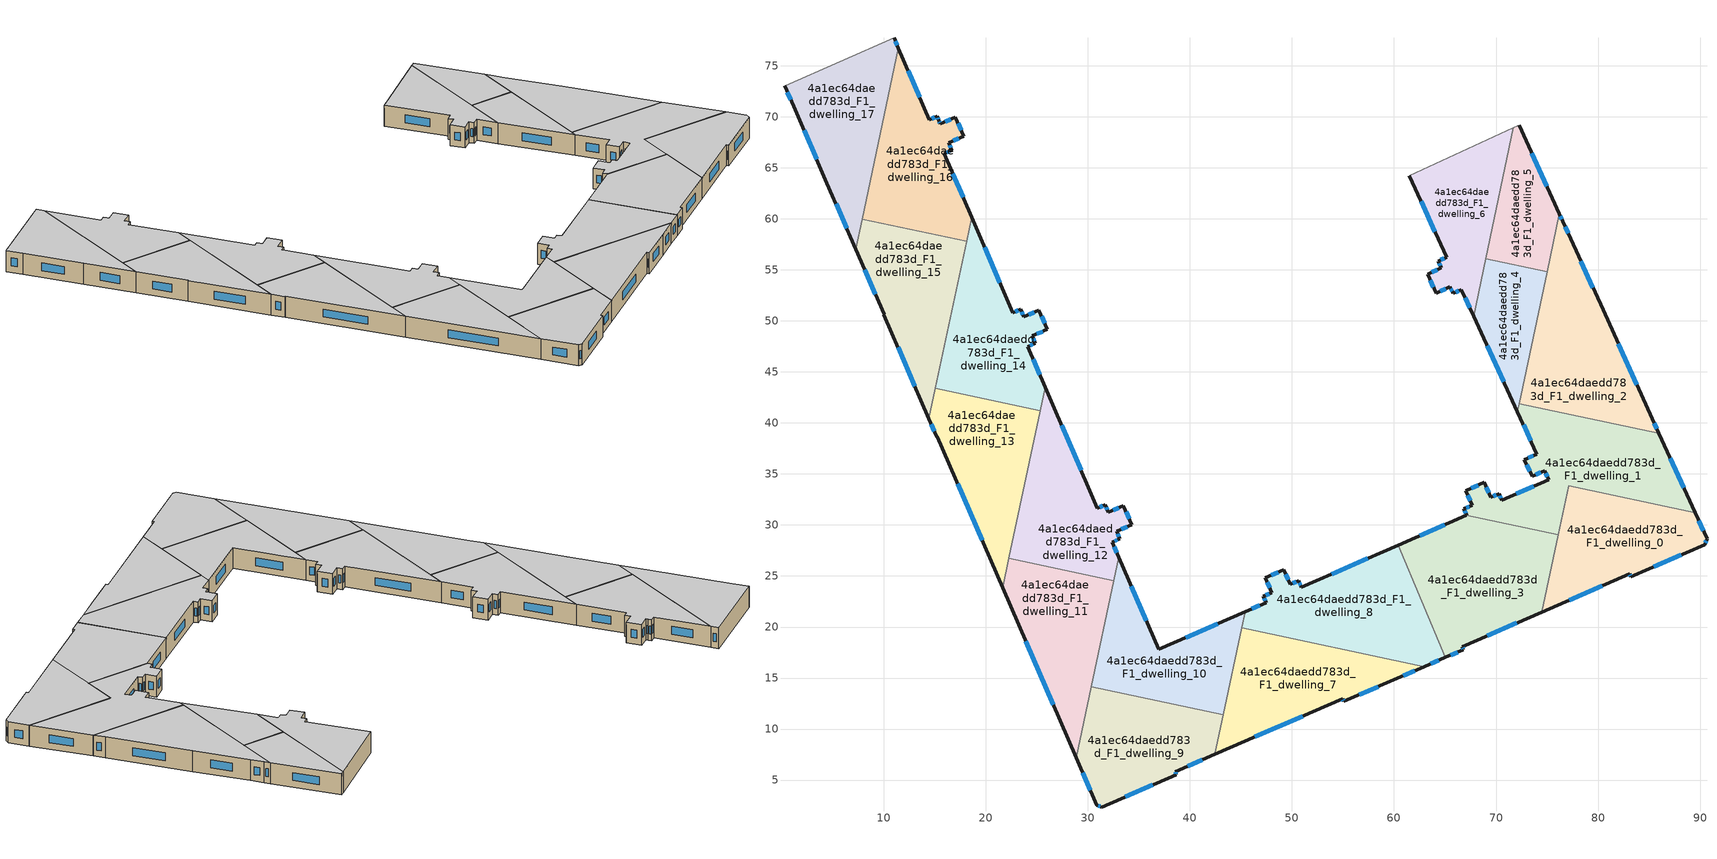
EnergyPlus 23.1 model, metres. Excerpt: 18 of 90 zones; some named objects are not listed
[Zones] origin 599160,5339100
4a1ec64daedd783d_F1_dwelling_0
 floor to 4a1ec64daedd783d_F0_dwelling_0 (EU_floor_Construction): 89.51,31.21 90.68,28.65 90.45,28.08 83.2,24.92 83.09,25.2 74.5,21.46 77.12,33.83 z3
 wall outside (EU_wall_Construction): 74.5,21.46 83.09,25.2 83.2,24.92 90.45,28.08 90.68,28.65 89.51,31.21 z3:6
 wall to 4a1ec64daedd783d_F1_dwelling_1 (EU_wall_Construction): 89.51,31.21 77.12,33.83 76.1,29.02 z3:6
 wall to 4a1ec64daedd783d_F1_dwelling_3 (EU_wall_Construction): 76.1,29.02 74.5,21.46 z3:6
 window (EU_Window_Construction): 90.31,29.45 89.88,30.4 / 90.52,28.26 90.61,28.47 / 85.47,25.91 88.18,27.09 / 83.13,25.11 83.17,25.01 / 77.19,22.64 80.4,24.03 z3.94:5.06
 ceiling to 4a1ec64daedd783d_F2_dwelling_0 (EU_floor_Construction): 90.45,28.08 90.68,28.65 89.51,31.21 77.12,33.83 74.5,21.46 83.09,25.2 83.2,24.92 z6
4a1ec64daedd783d_F1_dwelling_1
 floor to 4a1ec64daedd783d_F0_dwelling_1 (EU_floor_Construction): 85.96,38.96 89.51,31.21 77.12,33.83 76.1,29.02 67.09,30.93 67.11,30.94 66.84,31.57 67.65,31.92 67.02,33.37 68.85,34.16 69.48,32.72 70.29,33.07 70.56,32.45 75.16,34.44 74.75,35.33 73.53,34.77 72.79,36.39 74.01,36.95 72.1,41.12 72.26,41.87 z3
 wall outside (EU_wall_Construction): 72.1,41.12 74.01,36.95 72.79,36.39 73.53,34.77 74.75,35.33 75.16,34.44 70.56,32.45 70.29,33.07 69.48,32.72 68.85,34.16 67.02,33.37 67.65,31.92 66.84,31.57 67.11,30.94 67.09,30.93 / 89.51,31.21 85.96,38.96 z3:6
 wall to 4a1ec64daedd783d_F1_dwelling_2 (EU_wall_Construction): 85.96,38.96 72.26,41.87 z3:6
 wall to 4a1ec64daedd783d_F1_dwelling_3 (EU_wall_Construction): 67.09,30.93 76.1,29.02 z3:6
 wall to 4a1ec64daedd783d_F1_dwelling_4 (EU_wall_Construction): 72.26,41.87 72.1,41.12 z3:6
 window (EU_Window_Construction): 67.39,31.81 67.09,31.68 / 67.22,32.91 67.45,32.37 / 68.28,33.91 67.59,33.62 / 69.28,33.17 69.05,33.71 / 70.04,32.96 69.73,32.83 / 70.48,32.64 70.38,32.87 / 73.72,33.82 72,33.07 / 74.88,35.05 75.03,34.72 / 73.92,34.94 74.37,35.15 / 73.02,35.89 73.3,35.28 / 73.62,36.78 73.17,36.57 / 72.69,39.81 73.41,38.26 / 88.4,33.64 87.07,36.53 / 66.92,31.37 67.02,31.14 z3.94:5.06
 ceiling to 4a1ec64daedd783d_F2_dwelling_1 (EU_floor_Construction): 89.51,31.21 85.96,38.96 72.26,41.87 72.1,41.12 74.01,36.95 72.79,36.39 73.53,34.77 74.75,35.33 75.16,34.44 70.56,32.45 70.29,33.07 69.48,32.72 68.85,34.16 67.02,33.37 67.65,31.92 66.84,31.57 67.11,30.94 67.09,30.93 76.1,29.02 77.12,33.83 z6
4a1ec64daedd783d_F1_dwelling_10
 floor to 4a1ec64daedd783d_F0_dwelling_10 (EU_floor_Construction): 45.41,21.5 43.27,11.42 30.33,14.16 33.02,26.83 36.92,17.8 z3
 wall outside (EU_wall_Construction): 45.41,21.5 36.92,17.8 33.02,26.83 z3:6
 wall to 4a1ec64daedd783d_F1_dwelling_9 (EU_wall_Construction): 30.33,14.16 43.27,11.42 z3:6
 wall to 4a1ec64daedd783d_F1_dwelling_7 (EU_wall_Construction): 43.27,11.42 45.08,19.92 z3:6
 wall to 4a1ec64daedd783d_F1_dwelling_11 (EU_wall_Construction): 32.53,24.55 30.33,14.16 z3:6
 wall to 4a1ec64daedd783d_F1_dwelling_12 (EU_wall_Construction): 33.02,26.83 32.53,24.55 z3:6
 wall to 4a1ec64daedd783d_F1_dwelling_8 (EU_wall_Construction): 45.08,19.92 45.41,21.5 z3:6
 window (EU_Window_Construction): 42.75,20.34 39.58,18.96 / 35.7,20.63 34.24,24 z3.94:5.06
 ceiling to 4a1ec64daedd783d_F2_dwelling_10 (EU_floor_Construction): 43.27,11.42 45.41,21.5 36.92,17.8 33.02,26.83 30.33,14.16 z6
4a1ec64daedd783d_F1_dwelling_11
 floor to 4a1ec64daedd783d_F0_dwelling_11 (EU_floor_Construction): 32.53,24.54 28.85,7.17 21.64,23.85 22.25,26.72 z3
 wall outside (EU_wall_Construction): 21.64,23.85 28.85,7.17 z3:6
 wall to 4a1ec64daedd783d_F1_dwelling_12 (EU_wall_Construction): 32.53,24.54 22.25,26.72 z3:6
 wall to 4a1ec64daedd783d_F1_dwelling_13 (EU_wall_Construction): 22.25,26.72 21.64,23.85 z3:6
 wall to 4a1ec64daedd783d_F1_dwelling_9 (EU_wall_Construction): 28.85,7.17 30.33,14.16 z3:6
 window (EU_Window_Construction): 23.9,18.63 26.59,12.4 z3.94:5.06
 ceiling to 4a1ec64daedd783d_F2_dwelling_11 (EU_floor_Construction): 28.85,7.17 32.53,24.54 22.25,26.72 21.64,23.85 z6
4a1ec64daedd783d_F1_dwelling_12
 floor to 4a1ec64daedd783d_F0_dwelling_12 (EU_floor_Construction): 25.81,43.5 30.94,31.64 31.7,31.97 32.01,31.24 33.49,31.88 34.3,30.01 32.82,29.37 33.14,28.64 32.38,28.31 33.02,26.83 32.53,24.54 22.25,26.72 z3
 wall outside (EU_wall_Construction): 33.02,26.83 32.38,28.31 33.14,28.64 32.82,29.37 34.3,30.01 33.49,31.88 32.01,31.24 31.7,31.97 30.94,31.64 25.81,43.5 z3:6
 wall to 4a1ec64daedd783d_F1_dwelling_14 (EU_wall_Construction): 25.81,43.5 25.32,41.2 z3:6
 wall to 4a1ec64daedd783d_F1_dwelling_13 (EU_wall_Construction): 25.32,41.2 22.25,26.73 z3:6
 window (EU_Window_Construction): 31.46,31.87 31.17,31.74 / 31.91,31.47 31.79,31.74 / 33.03,31.68 32.47,31.44 / 34.05,30.59 33.74,31.29 / 33.28,29.57 33.84,29.81 / 33.04,28.87 32.92,29.14 / 32.61,28.41 32.9,28.54 / 32.82,27.3 32.58,27.85 / 29.33,35.36 27.41,39.78 z3.94:5.06
 ceiling to 4a1ec64daedd783d_F2_dwelling_12 (EU_floor_Construction): 32.53,24.54 33.02,26.83 32.38,28.31 33.14,28.64 32.82,29.37 34.3,30.01 33.49,31.88 32.01,31.24 31.7,31.97 30.94,31.64 25.81,43.5 22.25,26.72 z6
4a1ec64daedd783d_F1_dwelling_13
 floor to 4a1ec64daedd783d_F0_dwelling_13 (EU_floor_Construction): 25.32,41.2 21.64,23.85 15.24,38.66 15.19,38.63 14.42,40.41 15.05,43.38 z3
 wall outside (EU_wall_Construction): 14.42,40.41 15.19,38.63 15.24,38.66 21.64,23.85 z3:6
 wall to 4a1ec64daedd783d_F1_dwelling_14 (EU_wall_Construction): 25.32,41.2 15.05,43.38 z3:6
 wall to 4a1ec64daedd783d_F1_dwelling_15 (EU_wall_Construction): 15.05,43.38 14.42,40.41 z3:6
 window (EU_Window_Construction): 17.25,34.02 19.63,28.5 / 14.66,39.85 14.95,39.19 z3.94:5.06
 ceiling to 4a1ec64daedd783d_F2_dwelling_13 (EU_floor_Construction): 21.64,23.85 25.32,41.2 15.05,43.38 14.42,40.41 15.19,38.63 15.24,38.66 z6
4a1ec64daedd783d_F1_dwelling_14
 floor to 4a1ec64daedd783d_F0_dwelling_14 (EU_floor_Construction): 18.61,60.14 22.65,50.79 23.41,51.12 23.73,50.4 25.2,51.04 26.02,49.16 24.54,48.52 24.85,47.79 24.09,47.47 25.81,43.5 25.32,41.2 15.05,43.38 z3
 wall outside (EU_wall_Construction): 25.81,43.5 24.09,47.47 24.85,47.79 24.54,48.52 26.02,49.16 25.2,51.04 23.73,50.4 23.41,51.12 22.65,50.79 18.61,60.14 z3:6
 wall to 4a1ec64daedd783d_F1_dwelling_16 (EU_wall_Construction): 18.61,60.14 18.11,57.78 z3:6
 wall to 4a1ec64daedd783d_F1_dwelling_15 (EU_wall_Construction): 18.11,57.78 15.05,43.38 z3:6
 window (EU_Window_Construction): 23.17,51.02 22.89,50.9 / 23.63,50.62 23.51,50.9 / 24.74,50.84 24.19,50.6 / 25.76,49.75 25.46,50.45 / 25,48.72 25.55,48.96 / 24.75,48.02 24.63,48.29 / 24.33,47.57 24.61,47.69 / 25.27,44.75 24.63,46.22 / 21.38,53.73 19.88,57.21 z3.94:5.06
 ceiling to 4a1ec64daedd783d_F2_dwelling_14 (EU_floor_Construction): 25.32,41.2 25.81,43.5 24.09,47.47 24.85,47.79 24.54,48.52 26.02,49.16 25.2,51.04 23.73,50.4 23.41,51.12 22.65,50.79 18.61,60.14 15.05,43.38 z6
4a1ec64daedd783d_F1_dwelling_15
 floor to 4a1ec64daedd783d_F0_dwelling_15 (EU_floor_Construction): 18.11,57.79 14.42,40.41 10.01,50.61 10.05,50.63 7.26,57.03 7.88,59.96 z3
 wall outside (EU_wall_Construction): 7.26,57.03 10.05,50.63 10.01,50.61 14.42,40.41 z3:6
 wall to 4a1ec64daedd783d_F1_dwelling_16 (EU_wall_Construction): 18.11,57.79 7.88,59.96 z3:6
 wall to 4a1ec64daedd783d_F1_dwelling_17 (EU_wall_Construction): 7.88,59.96 7.26,57.03 z3:6
 window (EU_Window_Construction): 11.39,47.41 13.04,43.6 / 8.13,55.02 9.17,52.64 z3.94:5.06
 ceiling to 4a1ec64daedd783d_F2_dwelling_15 (EU_floor_Construction): 14.42,40.41 18.11,57.79 7.88,59.96 7.26,57.03 10.05,50.63 10.01,50.61 z6
4a1ec64daedd783d_F1_dwelling_16
 floor to 4a1ec64daedd783d_F0_dwelling_16 (EU_floor_Construction): 17.02,69.97 17.83,68.09 16.35,67.45 16.66,66.73 15.91,66.4 18.61,60.14 18.11,57.79 7.88,59.96 11.44,76.73 14.46,69.73 15.22,70.05 15.4,69.64 15.54,69.33 z3
 wall outside (EU_wall_Construction): 18.61,60.14 15.91,66.4 16.66,66.73 16.35,67.45 17.83,68.09 17.02,69.97 15.54,69.33 15.4,69.64 15.22,70.05 14.46,69.73 11.44,76.73 z3:6
 wall to 4a1ec64daedd783d_F1_dwelling_17 (EU_wall_Construction): 11.44,76.73 7.88,59.96 z3:6
 window (EU_Window_Construction): 14.99,69.95 14.7,69.83 / 15.35,69.77 15.28,69.92 / 15.5,69.43 15.44,69.54 / 16.55,69.77 16,69.53 / 17.57,68.68 17.27,69.38 / 16.81,67.65 17.36,67.89 / 16.56,66.95 16.45,67.23 / 16.14,66.5 16.43,66.62 / 17.76,62.1 16.75,64.44 / 13.51,71.92 12.39,74.53 z3.94:5.06
 ceiling to 4a1ec64daedd783d_F2_dwelling_16 (EU_floor_Construction): 18.11,57.79 18.61,60.14 15.91,66.4 16.66,66.73 16.35,67.45 17.83,68.09 17.02,69.97 15.54,69.33 15.4,69.64 15.22,70.05 14.46,69.73 11.44,76.73 7.88,59.96 z6
4a1ec64daedd783d_F1_dwelling_17
 floor to 4a1ec64daedd783d_F0_dwelling_17 (EU_floor_Construction): 11,77.73 11.44,76.73 7.26,57.03 4.43,63.51 1.18,71.02 0.26,73.04 0.32,73.06 z3
 wall outside (EU_wall_Construction): 11.44,76.73 11,77.73 / 0.26,73.04 1.18,71.02 4.43,63.51 7.26,57.03 z3:6
 wall adiabatic (EU_wall_Construction): 11,77.73 0.32,73.06 0.26,73.04 z3:6
 window (EU_Window_Construction): 11.3,77.04 11.14,77.42 / 5.32,61.48 6.37,59.06 / 2.2,68.67 3.41,65.87 / 0.55,72.41 0.89,71.65 z3.94:5.06
 ceiling to 4a1ec64daedd783d_F2_dwelling_17 (EU_floor_Construction): 7.26,57.03 11.44,76.73 11,77.73 0.32,73.06 0.26,73.04 1.18,71.02 4.43,63.51 z6
4a1ec64daedd783d_F1_dwelling_2
 floor to 4a1ec64daedd783d_F0_dwelling_2 (EU_floor_Construction): 77.31,58.03 80.49,51.08 85.3,40.42 85.96,38.96 72.26,41.87 76.2,60.49 76.54,59.75 z3
 wall outside (EU_wall_Construction): 85.96,38.96 85.3,40.42 80.49,51.08 77.31,58.03 76.54,59.75 76.2,60.49 z3:6
 wall to 4a1ec64daedd783d_F1_dwelling_5 (EU_wall_Construction): 76.2,60.49 75.01,54.84 z3:6
 wall to 4a1ec64daedd783d_F1_dwelling_4 (EU_wall_Construction): 75.01,54.84 72.26,41.87 z3:6
 window (EU_Window_Construction): 77.07,58.57 76.78,59.21 / 79.49,53.26 78.31,55.85 / 83.79,43.76 82,47.74 / 85.75,39.42 85.51,39.96 / 76.44,59.98 76.31,60.26 z3.94:5.06
 ceiling to 4a1ec64daedd783d_F2_dwelling_2 (EU_floor_Construction): 85.96,38.96 85.3,40.42 80.49,51.08 77.31,58.03 76.54,59.75 76.2,60.49 72.26,41.87 z6
4a1ec64daedd783d_F1_dwelling_3
 floor to 4a1ec64daedd783d_F0_dwelling_3 (EU_floor_Construction): 76.1,29.02 74.5,21.46 66.7,18.08 66.8,17.79 65.01,17.01 60.41,28.02 67.09,30.93 z3
 wall outside (EU_wall_Construction): 65.01,17.01 66.8,17.79 66.7,18.08 74.5,21.46 / 67.09,30.93 60.41,28.02 z3:6
 wall to 4a1ec64daedd783d_F1_dwelling_8 (EU_wall_Construction): 60.41,28.02 65.01,17.01 z3:6
 window (EU_Window_Construction): 69.14,19.14 72.05,20.4 / 66.77,17.88 66.73,17.99 / 65.57,17.25 66.24,17.54 / 65,30.02 62.5,28.94 z3.94:5.06
 ceiling to 4a1ec64daedd783d_F2_dwelling_3 (EU_floor_Construction): 74.5,21.46 76.1,29.02 67.09,30.93 60.41,28.02 65.01,17.01 66.8,17.79 66.7,18.08 z6
4a1ec64daedd783d_F1_dwelling_4
 floor to 4a1ec64daedd783d_F0_dwelling_4 (EU_floor_Construction): 75.01,54.84 72.1,41.12 67.8,50.48 69,56.11 z3
 wall outside (EU_wall_Construction): 67.8,50.48 72.1,41.12 z3:6
 wall to 4a1ec64daedd783d_F1_dwelling_5 (EU_wall_Construction): 75.01,54.84 69,56.11 z3:6
 wall to 4a1ec64daedd783d_F1_dwelling_6 (EU_wall_Construction): 69,56.11 67.8,50.48 z3:6
 window (EU_Window_Construction): 69.15,47.54 70.75,44.05 z3.94:5.06
 ceiling to 4a1ec64daedd783d_F2_dwelling_4 (EU_floor_Construction): 72.1,41.12 75.01,54.84 69,56.11 67.8,50.48 z6
4a1ec64daedd783d_F1_dwelling_5
 floor to 4a1ec64daedd783d_F0_dwelling_5 (EU_floor_Construction): 72.26,69.16 76.2,60.49 75.01,54.84 69,56.11 71.71,68.92 72.14,69.11 z3
 wall outside (EU_wall_Construction): 76.2,60.49 72.26,69.16 z3:6
 wall adiabatic (EU_wall_Construction): 72.26,69.16 72.14,69.11 71.71,68.92 z3:6
 wall to 4a1ec64daedd783d_F1_dwelling_6 (EU_wall_Construction): 71.71,68.92 69,56.11 z3:6
 window (EU_Window_Construction): 74.97,63.21 73.49,66.44 z3.94:5.06
 ceiling to 4a1ec64daedd783d_F2_dwelling_5 (EU_floor_Construction): 75.01,54.84 76.2,60.49 72.26,69.16 72.14,69.11 71.71,68.92 69,56.11 z6
4a1ec64daedd783d_F1_dwelling_6
 floor to 4a1ec64daedd783d_F0_dwelling_6 (EU_floor_Construction): 71.71,68.92 67.8,50.48 66.61,53.07 65.79,52.69 65.49,53.36 64.13,52.73 63.29,54.58 64.64,55.2 64.34,55.86 65.16,56.24 61.5,64.23 z3
 wall outside (EU_wall_Construction): 61.5,64.23 65.16,56.24 64.34,55.86 64.64,55.2 63.29,54.58 64.13,52.73 65.49,53.36 65.79,52.69 66.61,53.07 67.8,50.48 z3:6
 wall adiabatic (EU_wall_Construction): 71.71,68.92 61.5,64.23 z3:6
 window (EU_Window_Construction): 63.55,54 63.87,53.31 / 64.22,55 63.71,54.77 / 64.43,55.65 64.55,55.41 / 64.9,56.12 64.6,55.98 / 62.65,61.73 64.01,58.74 / 66.99,52.26 67.43,51.29 / 66.05,52.81 66.36,52.95 / 65.58,53.15 65.7,52.9 / 64.56,52.93 65.06,53.16 z3.94:5.06
 ceiling to 4a1ec64daedd783d_F2_dwelling_6 (EU_floor_Construction): 67.8,50.48 71.71,68.92 61.5,64.23 65.16,56.24 64.34,55.86 64.64,55.2 63.29,54.58 64.13,52.73 65.49,53.36 65.79,52.69 66.61,53.07 z6
4a1ec64daedd783d_F1_dwelling_7
 floor to 4a1ec64daedd783d_F0_dwelling_7 (EU_floor_Construction): 62.98,16.13 59.98,14.82 55.07,12.7 54.97,12.97 42.45,7.52 45.07,19.92 z3
 wall outside (EU_wall_Construction): 42.45,7.52 54.97,12.97 55.07,12.7 59.98,14.82 62.98,16.13 z3:6
 wall to 4a1ec64daedd783d_F1_dwelling_8 (EU_wall_Construction): 62.98,16.13 45.07,19.92 z3:6
 wall to 4a1ec64daedd783d_F1_dwelling_9 (EU_wall_Construction): 43.27,11.42 42.45,7.52 z3:6
 window (EU_Window_Construction): 60.92,15.23 62.04,15.72 / 56.61,13.36 58.44,14.16 / 55,12.89 55.04,12.79 / 46.37,9.23 51.04,11.27 z3.94:5.06
 ceiling to 4a1ec64daedd783d_F2_dwelling_7 (EU_floor_Construction): 59.98,14.82 62.98,16.13 45.07,19.92 42.45,7.52 54.97,12.97 55.07,12.7 z6
4a1ec64daedd783d_F1_dwelling_8
 floor to 4a1ec64daedd783d_F0_dwelling_8 (EU_floor_Construction): 60.41,28.02 65.01,17.01 62.98,16.13 45.07,19.92 45.41,21.5 47.47,22.39 47.2,23.02 48.01,23.37 47.38,24.82 49.21,25.62 49.84,24.17 50.65,24.52 50.93,23.9 z3
 wall outside (EU_wall_Construction): 60.41,28.02 50.93,23.9 50.65,24.52 49.84,24.17 49.21,25.62 47.38,24.82 48.01,23.37 47.2,23.02 47.47,22.39 45.41,21.5 / 62.98,16.13 65.01,17.01 z3:6
 window (EU_Window_Construction): 48.64,25.37 47.95,25.07 / 49.64,24.62 49.41,25.16 / 50.4,24.41 50.09,24.28 / 50.84,24.09 50.74,24.33 / 57.44,26.73 53.9,25.19 / 63.62,16.4 64.38,16.73 / 46.82,22.11 46.05,21.78 / 47.28,22.82 47.38,22.59 / 47.75,23.26 47.45,23.13 / 47.58,24.37 47.81,23.83 z3.94:5.06
 ceiling to 4a1ec64daedd783d_F2_dwelling_8 (EU_floor_Construction): 65.01,17.01 60.41,28.02 50.93,23.9 50.65,24.52 49.84,24.17 49.21,25.62 47.38,24.82 48.01,23.37 47.2,23.02 47.47,22.39 45.41,21.5 45.07,19.92 62.98,16.13 z6
4a1ec64daedd783d_F1_dwelling_9
 floor to 4a1ec64daedd783d_F0_dwelling_9 (EU_floor_Construction): 43.27,11.42 42.45,7.52 38.57,5.84 38.66,5.54 31.38,2.36 30.85,2.54 28.85,7.17 30.33,14.16 z3
 wall outside (EU_wall_Construction): 28.85,7.17 30.85,2.54 31.38,2.36 38.66,5.54 38.57,5.84 42.45,7.52 z3:6
 window (EU_Window_Construction): 39.78,6.37 41.23,6.99 / 38.63,5.63 38.6,5.74 / 33.66,3.35 36.38,4.54 / 31.02,2.48 31.21,2.41 / 29.47,5.72 30.22,3.99 z3.94:5.06
 ceiling to 4a1ec64daedd783d_F2_dwelling_9 (EU_floor_Construction): 42.45,7.52 43.27,11.42 30.33,14.16 28.85,7.17 30.85,2.54 31.38,2.36 38.66,5.54 38.57,5.84 z6
[Building]
EU S2 Campaign: North Axis=0; Terrain=City; Solar Distribution=FullExterior
[Site:Location]
Vienna: Latitude=48; Longitude=16.5; Time Zone=1; Elevation=183
[SizingPeriod:WeatherFileDays]
AnnualSizingPeriod: Begin Month=1; Begin Day of Month=1; End Month=12; End Day of Month=31; Day of Week for Start Day=Monday; Use Weather File Daylight Saving Period=No; Use Weather File Rain and Snow Indicators=No
[MATERIAL]
EU_InternalMass_Material: Roughness=MediumRough; Thickness=0.1; Conductivity=1; Density=1800; Specific Heat=900; Thermal Absorptance=0.9; Solar Absorptance=0.7; Visible Absorptance=0.7
[MATERIAL:NOMASS] Roughness=MediumRough; Thermal Absorptance=0.9; Solar Absorptance=0.7; Visible Absorptance=0.7
Name | Thermal Resistance
EU_wall_NoMass | 0.914258
EU_floor_NoMass | 1.09711
[WINDOWMATERIAL:SIMPLEGLAZINGSYSTEM]
EU_Window_SimpleGlazing: UFactor=2.09642; Solar Heat Gain Coefficient=0.65; Visible Transmittance=0.65
[CONSTRUCTION]
EU_wall_Construction: EU_wall_NoMass
EU_floor_Construction: EU_floor_NoMass
EU_Window_Construction: EU_Window_SimpleGlazing
EU_InternalMass_Construction: EU_InternalMass_Material
[ZONE] Type=1; Multiplier=1; Ceiling Height=autocalculate; Floor Area=autocalculate; Part of Total Floor Area=Yes
Name | Volume
4a1ec64daedd783d_F1_dwelling_0 | 325.647
4a1ec64daedd783d_F1_dwelling_1 | 408.702
4a1ec64daedd783d_F1_dwelling_10 | 325.064
4a1ec64daedd783d_F1_dwelling_11 | 326.219
4a1ec64daedd783d_F1_dwelling_12 | 326.174
4a1ec64daedd783d_F1_dwelling_13 | 325.652
4a1ec64daedd783d_F1_dwelling_14 | 325.607
4a1ec64daedd783d_F1_dwelling_15 | 325.638
4a1ec64daedd783d_F1_dwelling_16 | 325.633
4a1ec64daedd783d_F1_dwelling_17 | 325.603
4a1ec64daedd783d_F1_dwelling_2 | 400.353
4a1ec64daedd783d_F1_dwelling_3 | 418.328
4a1ec64daedd783d_F1_dwelling_4 | 182.31
4a1ec64daedd783d_F1_dwelling_5 | 182.321
4a1ec64daedd783d_F1_dwelling_6 | 273.592
4a1ec64daedd783d_F1_dwelling_7 | 345.525
4a1ec64daedd783d_F1_dwelling_8 | 393.91
4a1ec64daedd783d_F1_dwelling_9 | 325.06
[INTERNALMASS] Construction=EU_InternalMass_Construction
Name | Zone or ZoneList | Surface Area
4a1ec64daedd783d_F1_dwelling_0_EU_InternalMass | 4a1ec64daedd783d_F1_dwelling_0 | 108.548
4a1ec64daedd783d_F1_dwelling_1_EU_InternalMass | 4a1ec64daedd783d_F1_dwelling_1 | 136.229
4a1ec64daedd783d_F1_dwelling_2_EU_InternalMass | 4a1ec64daedd783d_F1_dwelling_2 | 133.452
4a1ec64daedd783d_F1_dwelling_3_EU_InternalMass | 4a1ec64daedd783d_F1_dwelling_3 | 139.453
4a1ec64daedd783d_F1_dwelling_4_EU_InternalMass | 4a1ec64daedd783d_F1_dwelling_4 | 60.7695
4a1ec64daedd783d_F1_dwelling_5_EU_InternalMass | 4a1ec64daedd783d_F1_dwelling_5 | 60.7738
4a1ec64daedd783d_F1_dwelling_6_EU_InternalMass | 4a1ec64daedd783d_F1_dwelling_6 | 91.195
4a1ec64daedd783d_F1_dwelling_7_EU_InternalMass | 4a1ec64daedd783d_F1_dwelling_7 | 115.174
4a1ec64daedd783d_F1_dwelling_8_EU_InternalMass | 4a1ec64daedd783d_F1_dwelling_8 | 131.295
4a1ec64daedd783d_F1_dwelling_9_EU_InternalMass | 4a1ec64daedd783d_F1_dwelling_9 | 108.354
4a1ec64daedd783d_F1_dwelling_10_EU_InternalMass | 4a1ec64daedd783d_F1_dwelling_10 | 108.354
4a1ec64daedd783d_F1_dwelling_11_EU_InternalMass | 4a1ec64daedd783d_F1_dwelling_11 | 108.738
4a1ec64daedd783d_F1_dwelling_12_EU_InternalMass | 4a1ec64daedd783d_F1_dwelling_12 | 108.725
4a1ec64daedd783d_F1_dwelling_13_EU_InternalMass | 4a1ec64daedd783d_F1_dwelling_13 | 108.552
4a1ec64daedd783d_F1_dwelling_14_EU_InternalMass | 4a1ec64daedd783d_F1_dwelling_14 | 108.534
4a1ec64daedd783d_F1_dwelling_15_EU_InternalMass | 4a1ec64daedd783d_F1_dwelling_15 | 108.547
4a1ec64daedd783d_F1_dwelling_16_EU_InternalMass | 4a1ec64daedd783d_F1_dwelling_16 | 108.544
4a1ec64daedd783d_F1_dwelling_17_EU_InternalMass | 4a1ec64daedd783d_F1_dwelling_17 | 108.534
[OTHEREQUIPMENT] Fuel Type=Electricity; Design Level Calculation Method=Watts/Area; Power per Zone Floor Area=1; Fraction Latent=0; Fraction Radiant=0; Fraction Lost=0; Carbon Dioxide Generation Rate=0; EndUse Subcategory=EU_Step8_InternalGains
Name | Zone or ZoneList or Space or SpaceList | Schedule
EU_Step8_InternalGain_4a1ec64daedd783d_F1_dwelling_0_f000 | 4a1ec64daedd783d_F1_dwelling_0 | EU_Step8_GainSchedule_4a1ec64daedd783d_F1_dwelling_0_f000
EU_Step8_InternalGain_4a1ec64daedd783d_F1_dwelling_1_f000 | 4a1ec64daedd783d_F1_dwelling_1 | EU_Step8_GainSchedule_4a1ec64daedd783d_F1_dwelling_1_f000
EU_Step8_InternalGain_4a1ec64daedd783d_F1_dwelling_2_f000 | 4a1ec64daedd783d_F1_dwelling_2 | EU_Step8_GainSchedule_4a1ec64daedd783d_F1_dwelling_2_f000
EU_Step8_InternalGain_4a1ec64daedd783d_F1_dwelling_3_f000 | 4a1ec64daedd783d_F1_dwelling_3 | EU_Step8_GainSchedule_4a1ec64daedd783d_F1_dwelling_3_f000
EU_Step8_InternalGain_4a1ec64daedd783d_F1_dwelling_4_f000 | 4a1ec64daedd783d_F1_dwelling_4 | EU_Step8_GainSchedule_4a1ec64daedd783d_F1_dwelling_4_f000
EU_Step8_InternalGain_4a1ec64daedd783d_F1_dwelling_5_f000 | 4a1ec64daedd783d_F1_dwelling_5 | EU_Step8_GainSchedule_4a1ec64daedd783d_F1_dwelling_5_f000
EU_Step8_InternalGain_4a1ec64daedd783d_F1_dwelling_6_f000 | 4a1ec64daedd783d_F1_dwelling_6 | EU_Step8_GainSchedule_4a1ec64daedd783d_F1_dwelling_6_f000
EU_Step8_InternalGain_4a1ec64daedd783d_F1_dwelling_7_f000 | 4a1ec64daedd783d_F1_dwelling_7 | EU_Step8_GainSchedule_4a1ec64daedd783d_F1_dwelling_7_f000
EU_Step8_InternalGain_4a1ec64daedd783d_F1_dwelling_8_f000 | 4a1ec64daedd783d_F1_dwelling_8 | EU_Step8_GainSchedule_4a1ec64daedd783d_F1_dwelling_8_f000
EU_Step8_InternalGain_4a1ec64daedd783d_F1_dwelling_9_f000 | 4a1ec64daedd783d_F1_dwelling_9 | EU_Step8_GainSchedule_4a1ec64daedd783d_F1_dwelling_9_f000
EU_Step8_InternalGain_4a1ec64daedd783d_F1_dwelling_10_f000 | 4a1ec64daedd783d_F1_dwelling_10 | EU_Step8_GainSchedule_4a1ec64daedd783d_F1_dwelling_10_f000
EU_Step8_InternalGain_4a1ec64daedd783d_F1_dwelling_11_f000 | 4a1ec64daedd783d_F1_dwelling_11 | EU_Step8_GainSchedule_4a1ec64daedd783d_F1_dwelling_11_f000
EU_Step8_InternalGain_4a1ec64daedd783d_F1_dwelling_12_f000 | 4a1ec64daedd783d_F1_dwelling_12 | EU_Step8_GainSchedule_4a1ec64daedd783d_F1_dwelling_12_f000
EU_Step8_InternalGain_4a1ec64daedd783d_F1_dwelling_13_f000 | 4a1ec64daedd783d_F1_dwelling_13 | EU_Step8_GainSchedule_4a1ec64daedd783d_F1_dwelling_13_f000
EU_Step8_InternalGain_4a1ec64daedd783d_F1_dwelling_14_f000 | 4a1ec64daedd783d_F1_dwelling_14 | EU_Step8_GainSchedule_4a1ec64daedd783d_F1_dwelling_14_f000
EU_Step8_InternalGain_4a1ec64daedd783d_F1_dwelling_15_f000 | 4a1ec64daedd783d_F1_dwelling_15 | EU_Step8_GainSchedule_4a1ec64daedd783d_F1_dwelling_15_f000
EU_Step8_InternalGain_4a1ec64daedd783d_F1_dwelling_16_f000 | 4a1ec64daedd783d_F1_dwelling_16 | EU_Step8_GainSchedule_4a1ec64daedd783d_F1_dwelling_16_f000
EU_Step8_InternalGain_4a1ec64daedd783d_F1_dwelling_17_f000 | 4a1ec64daedd783d_F1_dwelling_17 | EU_Step8_GainSchedule_4a1ec64daedd783d_F1_dwelling_17_f000
[ZONEVENTILATION:DESIGNFLOWRATE] Schedule=EU_AlwaysOn; Design Flow Rate Calculation Method=AirChanges/Hour; Air Changes per Hour=0.546891; Ventilation Type=Natural; Fan Pressure Rise=0; Fan Total Efficiency=1; Constant Term Coefficient=1; Temperature Term Coefficient=0; Velocity Term Coefficient=0; Velocity Squared Term Coefficient=0; Minimum Indoor Temperature=-100; Maximum Indoor Temperature=100; Delta Temperature=-100; Minimum Outdoor Temperature=-100; Maximum Outdoor Temperature=100; Maximum Wind Speed=40
Name | Zone or ZoneList or Space or SpaceList
EU_ConstantAir_4a1ec64daedd783d_F1_dwelling_0 | 4a1ec64daedd783d_F1_dwelling_0
EU_ConstantAir_4a1ec64daedd783d_F1_dwelling_1 | 4a1ec64daedd783d_F1_dwelling_1
EU_ConstantAir_4a1ec64daedd783d_F1_dwelling_2 | 4a1ec64daedd783d_F1_dwelling_2
EU_ConstantAir_4a1ec64daedd783d_F1_dwelling_3 | 4a1ec64daedd783d_F1_dwelling_3
EU_ConstantAir_4a1ec64daedd783d_F1_dwelling_4 | 4a1ec64daedd783d_F1_dwelling_4
EU_ConstantAir_4a1ec64daedd783d_F1_dwelling_5 | 4a1ec64daedd783d_F1_dwelling_5
EU_ConstantAir_4a1ec64daedd783d_F1_dwelling_6 | 4a1ec64daedd783d_F1_dwelling_6
EU_ConstantAir_4a1ec64daedd783d_F1_dwelling_7 | 4a1ec64daedd783d_F1_dwelling_7
EU_ConstantAir_4a1ec64daedd783d_F1_dwelling_8 | 4a1ec64daedd783d_F1_dwelling_8
EU_ConstantAir_4a1ec64daedd783d_F1_dwelling_9 | 4a1ec64daedd783d_F1_dwelling_9
EU_ConstantAir_4a1ec64daedd783d_F1_dwelling_10 | 4a1ec64daedd783d_F1_dwelling_10
EU_ConstantAir_4a1ec64daedd783d_F1_dwelling_11 | 4a1ec64daedd783d_F1_dwelling_11
EU_ConstantAir_4a1ec64daedd783d_F1_dwelling_12 | 4a1ec64daedd783d_F1_dwelling_12
EU_ConstantAir_4a1ec64daedd783d_F1_dwelling_13 | 4a1ec64daedd783d_F1_dwelling_13
EU_ConstantAir_4a1ec64daedd783d_F1_dwelling_14 | 4a1ec64daedd783d_F1_dwelling_14
EU_ConstantAir_4a1ec64daedd783d_F1_dwelling_15 | 4a1ec64daedd783d_F1_dwelling_15
EU_ConstantAir_4a1ec64daedd783d_F1_dwelling_16 | 4a1ec64daedd783d_F1_dwelling_16
EU_ConstantAir_4a1ec64daedd783d_F1_dwelling_17 | 4a1ec64daedd783d_F1_dwelling_17
[HVACTEMPLATE:ZONE:IDEALLOADSAIRSYSTEM] System Availability Schedule=EU_AlwaysOn; Maximum Heating Supply Air Temperature=50; Minimum Cooling Supply Air Temperature=13; Maximum Heating Supply Air Humidity Ratio=0.0156; Minimum Cooling Supply Air Humidity Ratio=0.0077; Heating Limit=NoLimit; Cooling Limit=NoLimit; Heating Availability Schedule=EU_AlwaysOn; Cooling Availability Schedule=EU_CoolingOff; Dehumidification Control Type=ConstantSensibleHeatRatio; Cooling Sensible Heat Ratio=0.7; Dehumidification Setpoint=60; Humidification Control Type=None; Humidification Setpoint=30; Outdoor Air Method=None; Outdoor Air Flow Rate per Person=0.00944; Outdoor Air Flow Rate per Zone Floor Area=0; Outdoor Air Flow Rate per Zone=0; Demand Controlled Ventilation Type=None; Outdoor Air Economizer Type=NoEconomizer; Heat Recovery Type=None; Sensible Heat Recovery Effectiveness=0.7; Latent Heat Recovery Effectiveness=0.65
Name | Template Thermostat
4a1ec64daedd783d_F1_dwelling_0 | EU_HeatOnly_4a1ec64daedd783d_F1_dwelling_0
4a1ec64daedd783d_F1_dwelling_1 | EU_HeatOnly_4a1ec64daedd783d_F1_dwelling_1
4a1ec64daedd783d_F1_dwelling_2 | EU_HeatOnly_4a1ec64daedd783d_F1_dwelling_2
4a1ec64daedd783d_F1_dwelling_3 | EU_HeatOnly_4a1ec64daedd783d_F1_dwelling_3
4a1ec64daedd783d_F1_dwelling_4 | EU_HeatOnly_4a1ec64daedd783d_F1_dwelling_4
4a1ec64daedd783d_F1_dwelling_5 | EU_HeatOnly_4a1ec64daedd783d_F1_dwelling_5
4a1ec64daedd783d_F1_dwelling_6 | EU_HeatOnly_4a1ec64daedd783d_F1_dwelling_6
4a1ec64daedd783d_F1_dwelling_7 | EU_HeatOnly_4a1ec64daedd783d_F1_dwelling_7
4a1ec64daedd783d_F1_dwelling_8 | EU_HeatOnly_4a1ec64daedd783d_F1_dwelling_8
4a1ec64daedd783d_F1_dwelling_9 | EU_HeatOnly_4a1ec64daedd783d_F1_dwelling_9
4a1ec64daedd783d_F1_dwelling_10 | EU_HeatOnly_4a1ec64daedd783d_F1_dwelling_10
4a1ec64daedd783d_F1_dwelling_11 | EU_HeatOnly_4a1ec64daedd783d_F1_dwelling_11
4a1ec64daedd783d_F1_dwelling_12 | EU_HeatOnly_4a1ec64daedd783d_F1_dwelling_12
4a1ec64daedd783d_F1_dwelling_13 | EU_HeatOnly_4a1ec64daedd783d_F1_dwelling_13
4a1ec64daedd783d_F1_dwelling_14 | EU_HeatOnly_4a1ec64daedd783d_F1_dwelling_14
4a1ec64daedd783d_F1_dwelling_15 | EU_HeatOnly_4a1ec64daedd783d_F1_dwelling_15
4a1ec64daedd783d_F1_dwelling_16 | EU_HeatOnly_4a1ec64daedd783d_F1_dwelling_16
4a1ec64daedd783d_F1_dwelling_17 | EU_HeatOnly_4a1ec64daedd783d_F1_dwelling_17
[SIZING:ZONE] Zone Cooling Design Supply Air Temperature Input Method=SupplyAirTemperature; Zone Cooling Design Supply Air Temperature=13; Zone Heating Design Supply Air Temperature Input Method=SupplyAirTemperature; Zone Heating Design Supply Air Temperature=50; Zone Cooling Design Supply Air Humidity Ratio=0.008; Zone Heating Design Supply Air Humidity Ratio=0.008; Cooling Design Air Flow Method=DesignDay; Cooling Design Air Flow Rate=0; Cooling Minimum Air Flow per Zone Floor Area=0.000762; Cooling Minimum Air Flow=0; Cooling Minimum Air Flow Fraction=0.2; Heating Design Air Flow Method=DesignDay; Heating Design Air Flow Rate=0; Heating Maximum Air Flow per Zone Floor Area=0.002032; Heating Maximum Air Flow=0.141576; Heating Maximum Air Flow Fraction=0.3; Account for Dedicated Outdoor Air System=No; Dedicated Outdoor Air System Control Strategy=NeutralSupplyAir; Dedicated Outdoor Air Low Setpoint Temperature for Design=autosize; Dedicated Outdoor Air High Setpoint Temperature for Design=autosize; Zone Load Sizing Method=Sensible Load Only No Latent Load; Zone Latent Cooling Design Supply Air Humidity Ratio Input Method=HumidityRatioDifference; Zone Cooling Design Supply Air Humidity Ratio Difference=0.005; Zone Latent Heating Design Supply Air Humidity Ratio Input Method=HumidityRatioDifference; Zone Humidification Design Supply Air Humidity Ratio Difference=0.005
4a1ec64daedd783d_F1_dwelling_0; 4a1ec64daedd783d_F1_dwelling_1; 4a1ec64daedd783d_F1_dwelling_2; 4a1ec64daedd783d_F1_dwelling_3; 4a1ec64daedd783d_F1_dwelling_4; 4a1ec64daedd783d_F1_dwelling_5; 4a1ec64daedd783d_F1_dwelling_6; 4a1ec64daedd783d_F1_dwelling_7; 4a1ec64daedd783d_F1_dwelling_8; 4a1ec64daedd783d_F1_dwelling_9; 4a1ec64daedd783d_F1_dwelling_10; 4a1ec64daedd783d_F1_dwelling_11; 4a1ec64daedd783d_F1_dwelling_12; 4a1ec64daedd783d_F1_dwelling_13; 4a1ec64daedd783d_F1_dwelling_14; 4a1ec64daedd783d_F1_dwelling_15; 4a1ec64daedd783d_F1_dwelling_16; 4a1ec64daedd783d_F1_dwelling_17
[SCHEDULE:CONSTANT]
Name | Hourly Value
EU_AlwaysOn | 1
EU_CoolingOff | 0
[SCHEDULE:FILE] Column Number=1; Rows to Skip at Top=0; Number of Hours of Data=8760; Column Separator=Comma; Interpolate to Timestep=No; Minutes per Item=60; Adjust Schedule for Daylight Savings=Yes
Name | File
EU_Step8_GainSchedule_4a1ec64daedd783d_F1_dwelling_0_f000 | ../../schedules/4a1ec64daedd783d/4a1ec64daedd783d_F1_dwelling_0_f000_gain.csv
EU_Step8_GainSchedule_4a1ec64daedd783d_F1_dwelling_1_f000 | ../../schedules/4a1ec64daedd783d/4a1ec64daedd783d_F1_dwelling_1_f000_gain.csv
EU_Step8_GainSchedule_4a1ec64daedd783d_F1_dwelling_2_f000 | ../../schedules/4a1ec64daedd783d/4a1ec64daedd783d_F1_dwelling_2_f000_gain.csv
EU_Step8_GainSchedule_4a1ec64daedd783d_F1_dwelling_3_f000 | ../../schedules/4a1ec64daedd783d/4a1ec64daedd783d_F1_dwelling_3_f000_gain.csv
EU_Step8_GainSchedule_4a1ec64daedd783d_F1_dwelling_4_f000 | ../../schedules/4a1ec64daedd783d/4a1ec64daedd783d_F1_dwelling_4_f000_gain.csv
EU_Step8_GainSchedule_4a1ec64daedd783d_F1_dwelling_5_f000 | ../../schedules/4a1ec64daedd783d/4a1ec64daedd783d_F1_dwelling_5_f000_gain.csv
EU_Step8_GainSchedule_4a1ec64daedd783d_F1_dwelling_6_f000 | ../../schedules/4a1ec64daedd783d/4a1ec64daedd783d_F1_dwelling_6_f000_gain.csv
EU_Step8_GainSchedule_4a1ec64daedd783d_F1_dwelling_7_f000 | ../../schedules/4a1ec64daedd783d/4a1ec64daedd783d_F1_dwelling_7_f000_gain.csv
EU_Step8_GainSchedule_4a1ec64daedd783d_F1_dwelling_8_f000 | ../../schedules/4a1ec64daedd783d/4a1ec64daedd783d_F1_dwelling_8_f000_gain.csv
EU_Step8_GainSchedule_4a1ec64daedd783d_F1_dwelling_9_f000 | ../../schedules/4a1ec64daedd783d/4a1ec64daedd783d_F1_dwelling_9_f000_gain.csv
EU_Step8_GainSchedule_4a1ec64daedd783d_F1_dwelling_10_f000 | ../../schedules/4a1ec64daedd783d/4a1ec64daedd783d_F1_dwelling_10_f000_gain.csv
EU_Step8_GainSchedule_4a1ec64daedd783d_F1_dwelling_11_f000 | ../../schedules/4a1ec64daedd783d/4a1ec64daedd783d_F1_dwelling_11_f000_gain.csv
EU_Step8_GainSchedule_4a1ec64daedd783d_F1_dwelling_12_f000 | ../../schedules/4a1ec64daedd783d/4a1ec64daedd783d_F1_dwelling_12_f000_gain.csv
EU_Step8_GainSchedule_4a1ec64daedd783d_F1_dwelling_13_f000 | ../../schedules/4a1ec64daedd783d/4a1ec64daedd783d_F1_dwelling_13_f000_gain.csv
EU_Step8_GainSchedule_4a1ec64daedd783d_F1_dwelling_14_f000 | ../../schedules/4a1ec64daedd783d/4a1ec64daedd783d_F1_dwelling_14_f000_gain.csv
EU_Step8_GainSchedule_4a1ec64daedd783d_F1_dwelling_15_f000 | ../../schedules/4a1ec64daedd783d/4a1ec64daedd783d_F1_dwelling_15_f000_gain.csv
EU_Step8_GainSchedule_4a1ec64daedd783d_F1_dwelling_16_f000 | ../../schedules/4a1ec64daedd783d/4a1ec64daedd783d_F1_dwelling_16_f000_gain.csv
EU_Step8_GainSchedule_4a1ec64daedd783d_F1_dwelling_17_f000 | ../../schedules/4a1ec64daedd783d/4a1ec64daedd783d_F1_dwelling_17_f000_gain.csv
